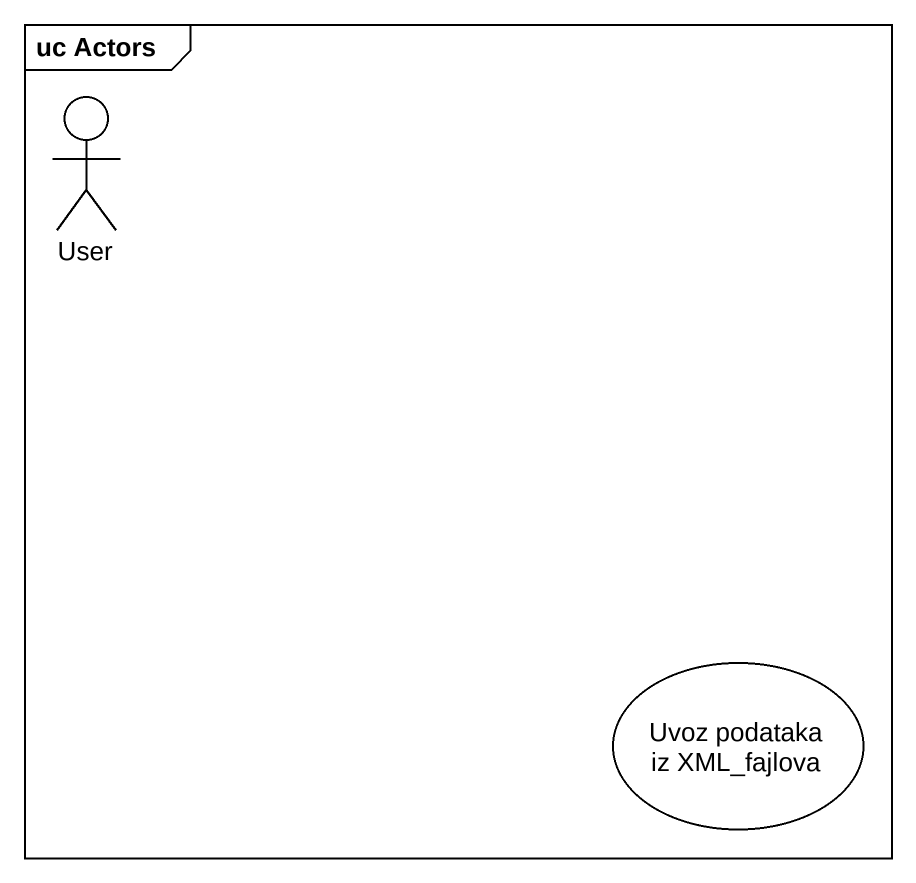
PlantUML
@startuml
mainframe uc Actors
actor User
usecase "Uvoz podataka iz XML_fajlova" as Uvoz_podataka_iz_XML_fajlova
@enduml
